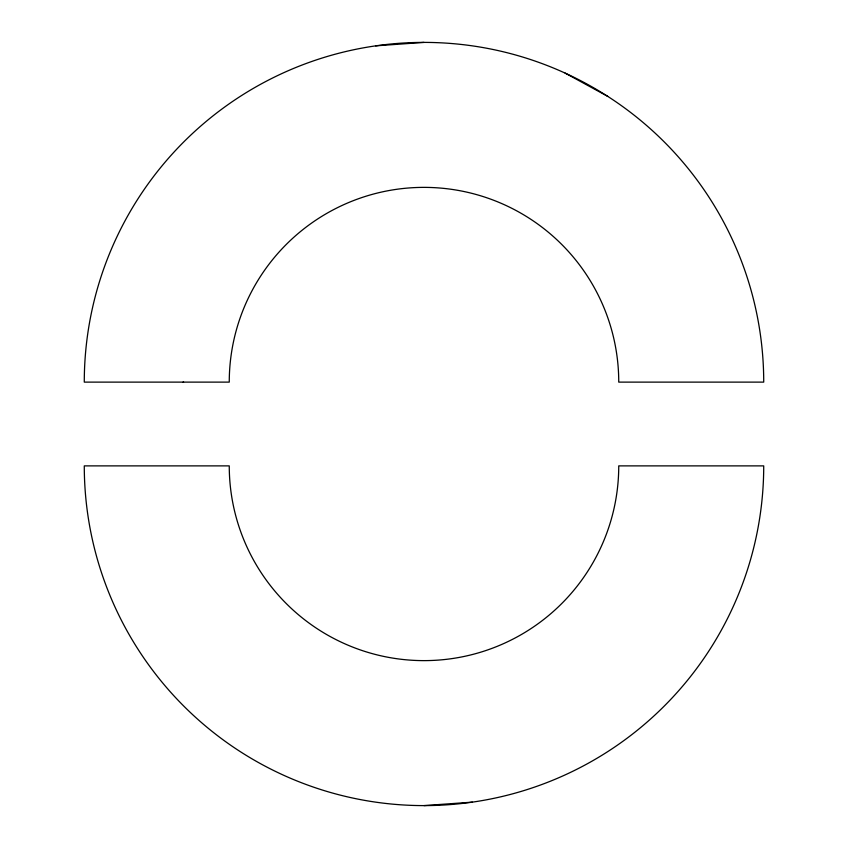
<?xml version="1.0" encoding="UTF-8"?>
<svg xmlns="http://www.w3.org/2000/svg" width="848" height="848" viewBox="0 0 848 848"><rect width="100%" height="100%" fill="white"/><g stroke="black" fill="none" stroke-linecap="round" stroke-linejoin="round"><path stroke-width="1.27" d="M375.653 45.856L424 42.4A339.719 339.719 0 0 1 763.719 382.119L618.743 382.119A194.743 194.743 0 0 0 424 187.376A194.743 194.743 0 0 0 229.257 382.119L84.281 382.119A339.719 339.719 0 0 1 424 42.4M424 805.6A339.719 339.719 0 0 0 763.719 465.881L618.743 465.881A194.743 194.743 0 0 1 424 660.624A194.743 194.743 0 0 1 229.257 465.881L84.281 465.881A339.719 339.719 0 0 0 424 805.6L472.347 802.144M183.051 382.119L183.581 382.109M565.128 73.098L607.666 96.333"/></g></svg>
